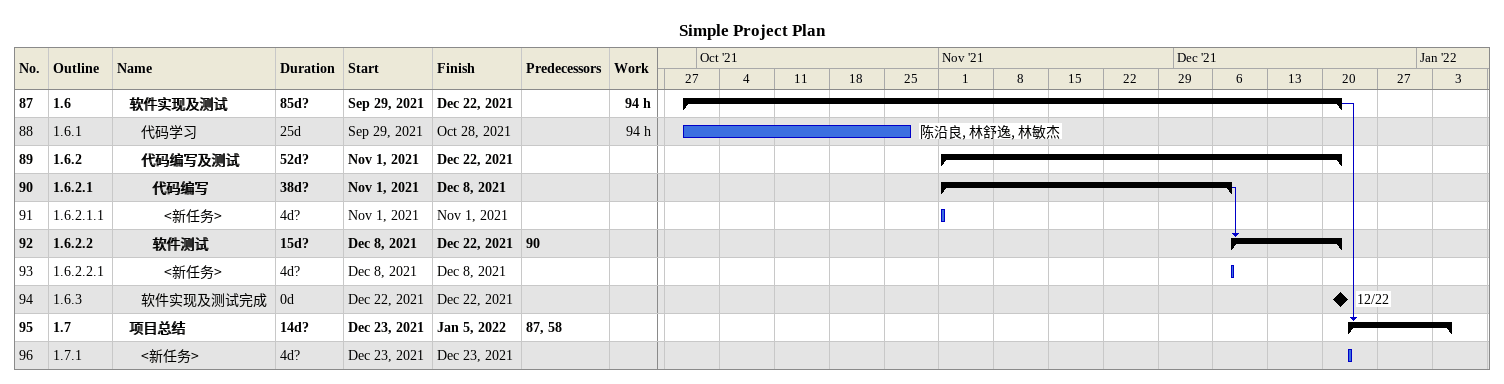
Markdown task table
Simple Project Plan

| ID | WBS | Task | Duration | Start | Finish | Predecessors | Resources | Work (h) |
|---|---|---|---|---|---|---|---|---|
| 87 | 1.6 | **软件实现及测试** | 85d? | 2021-09-29 | 2021-12-22 |  |  | 94 |
| 88 | 1.6.1 | 代码学习 | 25d | 2021-09-29 | 2021-10-28 |  | 陈沿良, 林舒逸, 林敏杰 | 94 |
| 89 | 1.6.2 | **代码编写及测试** | 52d? | 2021-11-01 | 2021-12-22 |  |  |  |
| 90 | 1.6.2.1 | **代码编写** | 38d? | 2021-11-01 | 2021-12-08 |  |  |  |
| 91 | 1.6.2.1.1 | <新任务> | 4d? | 2021-11-01 | 2021-11-01 |  |  |  |
| 92 | 1.6.2.2 | **软件测试** | 15d? | 2021-12-08 | 2021-12-22 | 90 |  |  |
| 93 | 1.6.2.2.1 | <新任务> | 4d? | 2021-12-08 | 2021-12-08 |  |  |  |
| 94 | 1.6.3 | 软件实现及测试完成 | 0d | 2021-12-22 | 2021-12-22 |  |  |  |
| 95 | 1.7 | **项目总结** | 14d? | 2021-12-23 | 2022-01-05 | 87, 58 |  |  |
| 96 | 1.7.1 | <新任务> | 4d? | 2021-12-23 | 2021-12-23 |  |  |  |
